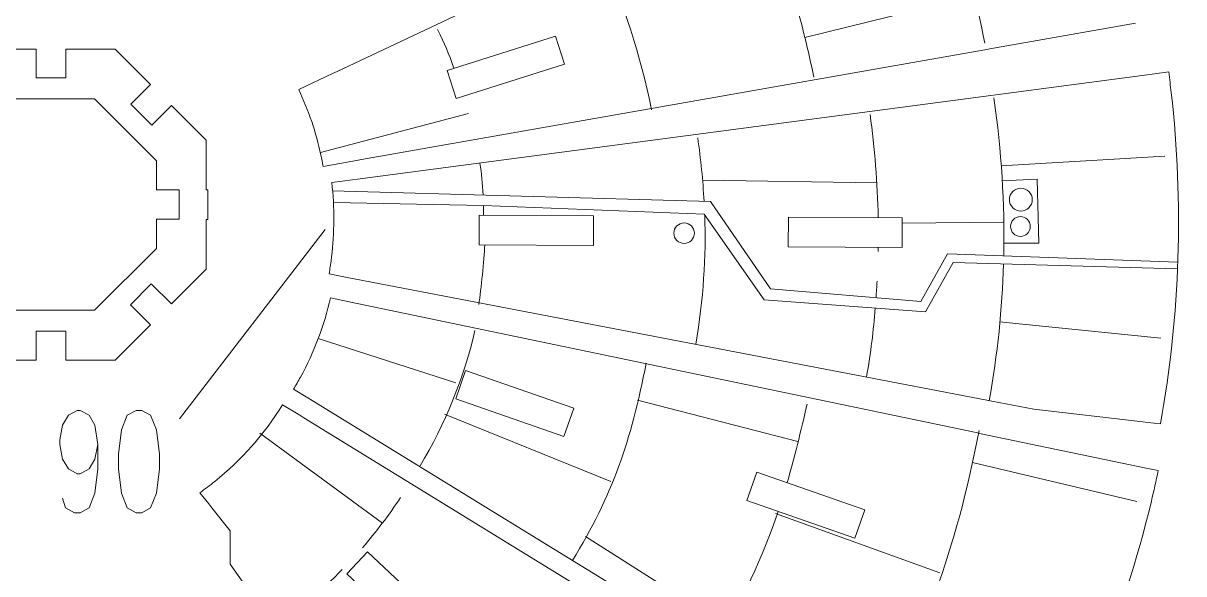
# Model space of a CAD drawing. Header units: inches. Extents: x -7.1 to 7.1, y -5.5 to 5.4.
# Drawn here: x 1.76 to 6.86, y -1.79 to 0.63 of the extents above; entities that cross this region are included whole.
import ezdxf

# ---------------------------------------------------------------- set-up
doc = ezdxf.new("R2010")
doc.units = ezdxf.units.IN
doc.header["$MEASUREMENT"] = 0
doc.layers.add('Layer 1', color=7, linetype='Continuous')

msp = doc.modelspace()

# ---------------------------------------------------------------- linework, layer by layer
at = {"layer": 'Layer 1', "color": 5, "lineweight": 9}
for centre, major_axis in [((6.1398, -0.1464), (0, 0.0503)), ((4.6607, -0.294), (0, 0.0451)), ((6.1381, -0.2645), (0, 0.0434))]:
    msp.add_ellipse(centre, major_axis=major_axis, ratio=1, dxfattribs=at)
at = {"layer": 'Layer 1', "lineweight": 9}
for points in [[(5.624, 1.5896), (5.624, 1.5896), (3.1363, 0.4167), (3.1363, 0.4167)], [(6.0031, 0.5153), (6.0031, 0.5153), (6.6438, 0.6281), (6.6438, 0.6281)], [(3.2434, 0.0293), (3.2434, 0.0293), (5.9813, 0.5114), (5.9813, 0.5114)], [(3.1162, 0.4073), (3.1162, 0.4073), (2.9679, 0.3373), (2.9679, 0.3373)], [(6.0294, 0.3136), (6.0294, 0.3136), (6.6943, 0.4015), (6.6943, 0.4015)], [(3.2258, -0.0569), (3.2258, -0.0569), (6.0075, 0.3107), (6.0075, 0.3107)], [(5.9902, -1.0275), (5.9902, -1.0275), (3.181, -0.4879), (3.181, -0.4879)], [(3.1685, -0.5909), (3.1685, -0.5909), (3.1072, -0.5781), (3.1072, -0.5781)], [(5.944, -1.1699), (5.944, -1.1699), (3.1902, -0.5954), (3.1902, -0.5954)], [(2.9723, -1.0935), (2.9723, -1.0935), (2.8967, -1.0471), (2.8967, -1.0471)], [(5.4427, -2.5128), (5.4427, -2.5128), (3.0267, -1.0289), (3.0267, -1.0289)], [(5.3905, -2.5794), (5.3905, -2.5794), (2.9911, -1.1051), (2.9911, -1.1051)], [(6.6904, -1.3256), (6.6904, -1.3256), (5.9657, -1.1744), (5.9657, -1.1744)]]:
    msp.add_open_spline(points, degree=3, dxfattribs=at)
at = {"layer": 'Layer 1', "color": 1, "lineweight": 9}
for points in [[(5.6495, 1.5546), (5.8002, 1.2335), (5.9124, 0.893), (5.9816, 0.5405)], [(4.2935, 0.9299), (4.3955, 0.7143), (4.4712, 0.4854), (4.5173, 0.2482)], [(5.144, 0.7382), (5.1783, 0.6242), (5.2072, 0.5082), (5.2302, 0.3905)], [(3.5778, 0.6001), (3.6099, 0.5329), (3.6251, 0.5007), (3.6499, 0.4302)], [(5.9813, 0.5114), (5.9813, 0.5114), (6.0031, 0.5153), (6.0031, 0.5153)], [(3.1162, 0.4073), (3.1162, 0.4073), (3.1363, 0.4167), (3.1363, 0.4167)], [(6.6943, 0.4015), (6.6943, 0.4015), (6.7163, 0.4044), (6.7163, 0.4044)], [(2.2662, 0.3079), (2.2662, 0.3079), (2.2818, 0.3236), (2.2818, 0.3236)], [(6.0075, 0.3107), (6.0075, 0.3107), (6.0294, 0.3136), (6.0294, 0.3136)], [(6.0218, 0.3005), (6.0543, 0.067), (6.0695, -0.162), (6.0646, -0.3939)], [(5.4775, 0.2272), (5.4983, 0.0781), (5.5104, -0.0731), (5.5132, -0.2257)], [(4.7207, 0.1254), (4.734, 0.0305), (4.7435, -0.062), (4.7486, -0.154)], [(3.2216, 0.0254), (3.2216, 0.0254), (3.2434, 0.0292), (3.2434, 0.0292)], [(3.764, 0.0128), (3.7709, -0.0311), (3.7756, -0.0762), (3.7781, -0.1266)], [(3.2038, -0.0598), (3.2038, -0.0598), (3.2258, -0.0569), (3.2258, -0.0569)], [(3.7797, -0.1722), (3.7799, -0.1859), (3.7801, -0.2001), (3.7801, -0.2147)], [(4.7513, -0.2141), (4.7577, -0.3988), (4.7459, -0.5831), (4.7117, -0.7819)], [(2.4446, -1.1091), (2.4446, -1.1091), (3.085, -0.2784), (3.085, -0.2784)], [(3.7857, -0.345), (3.7814, -0.414), (3.7702, -0.5382), (3.7588, -0.6077)], [(5.5135, -0.356), (5.5134, -0.3619), (5.5133, -0.3679), (5.5131, -0.3739)], [(6.0637, -0.4295), (6.0579, -0.6256), (6.0376, -0.8241), (6.0011, -1.0296)], [(3.1592, -0.4837), (3.1592, -0.4837), (3.181, -0.4879), (3.181, -0.4879)], [(5.5083, -0.5043), (5.5069, -0.5293), (5.5055, -0.5534), (5.5039, -0.577)], [(3.1685, -0.5909), (3.1685, -0.5909), (3.1902, -0.5954), (3.1902, -0.5954)], [(2.265, -0.6443), (2.265, -0.6443), (2.2807, -0.6599), (2.2807, -0.6599)], [(5.5005, -0.6224), (5.4926, -0.7227), (5.4812, -0.8154), (5.4618, -0.926)], [(3.7421, -0.7212), (3.6923, -0.9338), (3.6102, -1.134), (3.5011, -1.3162)], [(4.4942, -0.8644), (4.4271, -1.2076), (4.3461, -1.4459), (4.1701, -1.7312)], [(3.0079, -1.0174), (3.0079, -1.0174), (3.0267, -1.029), (3.0267, -1.029)], [(5.2007, -1.0452), (5.1766, -1.1546), (5.1413, -1.2941), (5.1136, -1.3893)], [(5.9902, -1.0275), (5.9902, -1.0275), (6.012, -1.0317), (6.012, -1.0317)], [(2.9723, -1.0935), (2.9723, -1.0935), (2.9911, -1.1051), (2.9911, -1.1051)], [(5.9571, -1.1611), (5.8516, -1.691), (5.7207, -2.0707), (5.4427, -2.5128)], [(5.944, -1.1699), (5.944, -1.1699), (5.9657, -1.1744), (5.9657, -1.1744)], [(6.6753, -1.1225), (6.6753, -1.1225), (6.6973, -1.1251), (6.6973, -1.1251)], [(6.6904, -1.3256), (6.6904, -1.3256), (6.7121, -1.3301), (6.7121, -1.3301)], [(2.5728, -1.4823), (2.5728, -1.4823), (2.5865, -1.4997), (2.5865, -1.4997)], [(5.0742, -1.5155), (5.0056, -1.7196), (4.9184, -1.9049), (4.7896, -2.1117)], [(3.1594, -1.7709), (3.0715, -1.8602), (2.9757, -1.9416), (2.8731, -2.0141)]]:
    msp.add_open_spline(points, degree=3, dxfattribs=at)
at = {"layer": 'Layer 1', "lineweight": 9}
for points, knots in [([(2.1572, 1.3987), (2.1572, 1.3987), (1.0721, 0.3695), (1.0721, 0.3695), (1.0721, 0.3695), (1.0549, 0.3875), (1.0359, 0.4063), (1.0177, 0.4234), (1.0177, 0.4234), (0.9802, 0.4585), (0.9407, 0.4913), (0.8995, 0.5217)], [0, 0, 0, 0, 0.25, 0.25, 0.25, 0.25, 0.5, 0.5, 0.5, 0.5, 1, 1, 1, 1]), ([(4.1356, 0.448), (4.1356, 0.448), (3.66, 0.297), (3.66, 0.297), (3.66, 0.297), (3.66, 0.297), (3.6207, 0.4209), (3.6207, 0.4209), (3.6207, 0.4209), (3.6207, 0.4209), (4.0962, 0.5719), (4.0962, 0.5719), (4.0962, 0.5719), (4.0962, 0.5719), (4.1356, 0.448), (4.1356, 0.448)], [0, 0, 0, 0, 0.2, 0.2, 0.2, 0.2, 0.4, 0.4, 0.4, 0.4, 0.6, 0.6, 0.6, 0.6, 1, 1, 1, 1]), ([(2.2818, 0.3236), (2.2818, 0.3236), (2.3173, 0.3591), (2.3173, 0.3591), (2.3173, 0.3591), (2.3173, 0.3591), (2.1618, 0.5145), (2.1618, 0.5145), (2.1618, 0.5145), (2.1618, 0.5145), (1.945, 0.5145), (1.945, 0.5145), (1.945, 0.5145), (1.945, 0.5145), (1.945, 0.3884), (1.945, 0.3884), (1.945, 0.3884), (1.945, 0.3884), (1.815, 0.3884), (1.815, 0.3884), (1.815, 0.3884), (1.815, 0.3884), (1.815, 0.5145), (1.815, 0.5145), (1.815, 0.5145), (1.815, 0.5145), (1.596, 0.5145), (1.596, 0.5145), (1.596, 0.5145), (1.596, 0.5145), (1.4431, 0.3616), (1.4431, 0.3616), (1.4431, 0.3616), (1.4431, 0.3616), (1.5336, 0.271), (1.5336, 0.271), (1.5336, 0.271), (1.5336, 0.271), (1.4417, 0.1791), (1.4417, 0.1791), (1.4417, 0.1791), (1.4417, 0.1791), (1.4042, 0.2166), (1.4042, 0.2166)], [0, 0, 0, 0, 0.083333, 0.083333, 0.083333, 0.083333, 0.166667, 0.166667, 0.166667, 0.166667, 0.25, 0.25, 0.25, 0.25, 0.333333, 0.333333, 0.333333, 0.333333, 0.416667, 0.416667, 0.416667, 0.416667, 0.5, 0.5, 0.5, 0.5, 0.583333, 0.583333, 0.583333, 0.583333, 0.666667, 0.666667, 0.666667, 0.666667, 0.75, 0.75, 0.75, 0.75, 0.833333, 0.833333, 0.833333, 0.833333, 1, 1, 1, 1]), ([(6.7163, 0.4044), (6.7163, 0.4044), (6.7893, 0.414), (6.7893, 0.414), (6.7893, 0.414), (6.7932, 0.3838), (6.797, 0.3536), (6.8004, 0.3233), (6.8004, 0.3233), (6.8555, -0.1612), (6.8396, -0.6513), (6.753, -1.1315), (6.753, -1.1315), (6.753, -1.1315), (6.6973, -1.1251), (6.6973, -1.1251)], [0, 0, 0, 0, 0.2, 0.2, 0.2, 0.2, 0.4, 0.4, 0.4, 0.4, 0.6, 0.6, 0.6, 0.6, 1, 1, 1, 1]), ([(2.265, -0.6443), (2.265, -0.6443), (2.2287, -0.6079), (2.2287, -0.6079), (2.2287, -0.6079), (2.2287, -0.6079), (2.3206, -0.516), (2.3206, -0.516), (2.3206, -0.516), (2.3206, -0.516), (2.409, -0.6044), (2.409, -0.6044), (2.409, -0.6044), (2.409, -0.6044), (2.562, -0.4514), (2.562, -0.4514), (2.562, -0.4514), (2.562, -0.4514), (2.562, -0.2335), (2.562, -0.2335), (2.562, -0.2335), (2.562, -0.2335), (2.5689, -0.2335), (2.5689, -0.2335), (2.5689, -0.2335), (2.5689, -0.2335), (2.5689, -0.1035), (2.5689, -0.1035), (2.5689, -0.1035), (2.5689, -0.1035), (2.562, -0.1035), (2.562, -0.1035), (2.562, -0.1035), (2.562, -0.1035), (2.562, 0.1144), (2.562, 0.1144), (2.562, 0.1144), (2.562, 0.1144), (2.4092, 0.2671), (2.4092, 0.2671), (2.4092, 0.2671), (2.4092, 0.2671), (2.3226, 0.1805), (2.3226, 0.1805), (2.3226, 0.1805), (2.3226, 0.1805), (2.2307, 0.2724), (2.2307, 0.2724), (2.2307, 0.2724), (2.2307, 0.2724), (2.2662, 0.3079), (2.2662, 0.3079)], [0, 0, 0, 0, 0.071429, 0.071429, 0.071429, 0.071429, 0.142857, 0.142857, 0.142857, 0.142857, 0.214286, 0.214286, 0.214286, 0.214286, 0.285714, 0.285714, 0.285714, 0.285714, 0.357143, 0.357143, 0.357143, 0.357143, 0.428571, 0.428571, 0.428571, 0.428571, 0.5, 0.5, 0.5, 0.5, 0.571429, 0.571429, 0.571429, 0.571429, 0.642857, 0.642857, 0.642857, 0.642857, 0.714286, 0.714286, 0.714286, 0.714286, 0.785714, 0.785714, 0.785714, 0.785714, 0.857143, 0.857143, 0.857143, 0.857143, 1, 1, 1, 1]), ([(3.2216, 0.0254), (3.2216, 0.0254), (3.0751, -0.0004), (3.0751, -0.0004), (3.0751, -0.0004), (3.0723, 0.016), (3.0691, 0.0325), (3.0656, 0.0488), (3.0656, 0.0488), (3.0443, 0.1484), (3.0115, 0.2452), (2.9679, 0.3373)], [0, 0, 0, 0, 0.25, 0.25, 0.25, 0.25, 0.5, 0.5, 0.5, 0.5, 1, 1, 1, 1]), ([(1.4147, -0.2326), (1.4147, -0.2326), (1.3203, -0.2326), (1.3203, -0.2326), (1.3203, -0.2326), (1.3203, -0.2326), (1.3203, -0.1035), (1.3203, -0.1035), (1.3203, -0.1035), (1.3203, -0.1035), (1.4147, -0.1035), (1.4147, -0.1035), (1.4147, -0.1035), (1.4147, -0.1035), (1.4147, 0.0238), (1.4147, 0.0238), (1.4147, 0.0238), (1.4147, 0.0238), (1.6867, 0.2957), (1.6867, 0.2957), (1.6867, 0.2957), (1.6867, 0.2957), (2.0712, 0.2957), (2.0712, 0.2957), (2.0712, 0.2957), (2.0712, 0.2957), (2.3431, 0.0238), (2.3431, 0.0238), (2.3431, 0.0238), (2.3431, 0.0238), (2.3431, -0.1035), (2.3431, -0.1035), (2.3431, -0.1035), (2.3431, -0.1035), (2.4423, -0.1035), (2.4423, -0.1035), (2.4423, -0.1035), (2.4423, -0.1035), (2.4423, -0.2326), (2.4423, -0.2326), (2.4423, -0.2326), (2.4423, -0.2326), (2.3431, -0.2326), (2.3431, -0.2326), (2.3431, -0.2326), (2.3431, -0.2326), (2.3431, -0.3608), (2.3431, -0.3608), (2.3431, -0.3608), (2.3431, -0.3608), (2.0712, -0.6327), (2.0712, -0.6327), (2.0712, -0.6327), (2.0712, -0.6327), (1.6867, -0.6327), (1.6867, -0.6327), (1.6867, -0.6327), (1.6867, -0.6327), (1.4147, -0.3608), (1.4147, -0.3608), (1.4147, -0.3608), (1.4147, -0.3608), (1.4147, -0.2326), (1.4147, -0.2326)], [0, 0, 0, 0, 0.058824, 0.058824, 0.058824, 0.058824, 0.117647, 0.117647, 0.117647, 0.117647, 0.176471, 0.176471, 0.176471, 0.176471, 0.235294, 0.235294, 0.235294, 0.235294, 0.294118, 0.294118, 0.294118, 0.294118, 0.352941, 0.352941, 0.352941, 0.352941, 0.411765, 0.411765, 0.411765, 0.411765, 0.470588, 0.470588, 0.470588, 0.470588, 0.529412, 0.529412, 0.529412, 0.529412, 0.588235, 0.588235, 0.588235, 0.588235, 0.647059, 0.647059, 0.647059, 0.647059, 0.705882, 0.705882, 0.705882, 0.705882, 0.764706, 0.764706, 0.764706, 0.764706, 0.823529, 0.823529, 0.823529, 0.823529, 0.882353, 0.882353, 0.882353, 0.882353, 1, 1, 1, 1]), ([(3.1592, -0.4837), (3.1592, -0.4837), (3.1014, -0.4726), (3.1014, -0.4726), (3.1014, -0.4726), (3.105, -0.4521), (3.1084, -0.4299), (3.1112, -0.4088), (3.1112, -0.4088), (3.1116, -0.405), (3.1121, -0.4012), (3.1125, -0.3974), (3.1125, -0.3974), (3.1246, -0.2944), (3.1262, -0.1804), (3.1131, -0.0718), (3.1131, -0.0718), (3.1131, -0.0718), (3.2038, -0.0598), (3.2038, -0.0598)], [0, 0, 0, 0, 0.166667, 0.166667, 0.166667, 0.166667, 0.333333, 0.333333, 0.333333, 0.333333, 0.5, 0.5, 0.5, 0.5, 0.666667, 0.666667, 0.666667, 0.666667, 1, 1, 1, 1]), ([(3.7603, -0.3449), (3.7603, -0.3449), (3.7612, -0.2146), (3.7612, -0.2146), (3.7612, -0.2146), (3.7612, -0.2146), (4.2635, -0.2178), (4.2635, -0.2178), (4.2635, -0.2178), (4.2635, -0.2178), (4.2627, -0.3481), (4.2627, -0.3481), (4.2627, -0.3481), (4.2627, -0.3481), (3.7603, -0.3449), (3.7603, -0.3449)], [0, 0, 0, 0, 0.2, 0.2, 0.2, 0.2, 0.4, 0.4, 0.4, 0.4, 0.6, 0.6, 0.6, 0.6, 1, 1, 1, 1]), ([(5.1181, -0.3535), (5.1181, -0.3535), (5.1189, -0.2232), (5.1189, -0.2232), (5.1189, -0.2232), (5.1189, -0.2232), (5.6193, -0.2264), (5.6193, -0.2264), (5.6193, -0.2264), (5.6193, -0.2264), (5.6184, -0.3567), (5.6184, -0.3567), (5.6184, -0.3567), (5.6184, -0.3567), (5.1181, -0.3535), (5.1181, -0.3535)], [0, 0, 0, 0, 0.2, 0.2, 0.2, 0.2, 0.4, 0.4, 0.4, 0.4, 0.6, 0.6, 0.6, 0.6, 1, 1, 1, 1]), ([(1.4053, -0.5529), (1.4053, -0.5529), (1.4437, -0.5146), (1.4437, -0.5146), (1.4437, -0.5146), (1.4437, -0.5146), (1.5356, -0.6065), (1.5356, -0.6065), (1.5356, -0.6065), (1.5356, -0.6065), (1.4433, -0.6988), (1.4433, -0.6988), (1.4433, -0.6988), (1.4433, -0.6988), (1.596, -0.8515), (1.596, -0.8515), (1.596, -0.8515), (1.596, -0.8515), (1.815, -0.8515), (1.815, -0.8515), (1.815, -0.8515), (1.815, -0.8515), (1.815, -0.7246), (1.815, -0.7246), (1.815, -0.7246), (1.815, -0.7246), (1.945, -0.7246), (1.945, -0.7246), (1.945, -0.7246), (1.945, -0.7246), (1.945, -0.8515), (1.945, -0.8515), (1.945, -0.8515), (1.945, -0.8515), (2.1618, -0.8515), (2.1618, -0.8515), (2.1618, -0.8515), (2.1618, -0.8515), (2.3171, -0.6963), (2.3171, -0.6963), (2.3171, -0.6963), (2.3171, -0.6963), (2.2807, -0.6599), (2.2807, -0.6599)], [0, 0, 0, 0, 0.083333, 0.083333, 0.083333, 0.083333, 0.166667, 0.166667, 0.166667, 0.166667, 0.25, 0.25, 0.25, 0.25, 0.333333, 0.333333, 0.333333, 0.333333, 0.416667, 0.416667, 0.416667, 0.416667, 0.5, 0.5, 0.5, 0.5, 0.583333, 0.583333, 0.583333, 0.583333, 0.666667, 0.666667, 0.666667, 0.666667, 0.75, 0.75, 0.75, 0.75, 0.833333, 0.833333, 0.833333, 0.833333, 1, 1, 1, 1]), ([(3.0079, -1.0174), (3.0079, -1.0174), (2.9452, -0.9789), (2.9452, -0.9789), (2.9452, -0.9789), (2.9559, -0.9614), (2.9661, -0.9438), (2.9759, -0.9258), (2.9759, -0.9258), (3.0358, -0.8168), (3.0801, -0.6997), (3.1072, -0.5781)], [0, 0, 0, 0, 0.25, 0.25, 0.25, 0.25, 0.5, 0.5, 0.5, 0.5, 1, 1, 1, 1]), ([(3.6575, -1.0213), (3.6575, -1.0213), (3.701, -0.8965), (3.701, -0.8965), (3.701, -0.8965), (3.701, -0.8965), (4.1758, -1.0621), (4.1758, -1.0621), (4.1758, -1.0621), (4.1758, -1.0621), (4.1322, -1.1869), (4.1322, -1.1869), (4.1322, -1.1869), (4.1322, -1.1869), (3.6575, -1.0213), (3.6575, -1.0213)], [0, 0, 0, 0, 0.2, 0.2, 0.2, 0.2, 0.4, 0.4, 0.4, 0.4, 0.6, 0.6, 0.6, 0.6, 1, 1, 1, 1]), ([(2.5728, -1.4823), (2.5728, -1.4823), (2.534, -1.4335), (2.534, -1.4335), (2.534, -1.4335), (2.5561, -1.418), (2.5779, -1.4014), (2.599, -1.3845), (2.599, -1.3845), (2.7167, -1.29), (2.8175, -1.1759), (2.8967, -1.0471)], [0, 0, 0, 0, 0.25, 0.25, 0.25, 0.25, 0.5, 0.5, 0.5, 0.5, 1, 1, 1, 1]), ([(6.6753, -1.1225), (6.6753, -1.1225), (6.1972, -1.0673), (6.1972, -1.0673), (6.1972, -1.0673), (6.1972, -1.0673), (6.012, -1.0317), (6.012, -1.0317)], [0, 0, 0, 0, 0.333333, 0.333333, 0.333333, 0.333333, 1, 1, 1, 1]), ([(4.937, -1.4677), (4.937, -1.4677), (4.9806, -1.3429), (4.9806, -1.3429), (4.9806, -1.3429), (4.9806, -1.3429), (5.4541, -1.5081), (5.4541, -1.5081), (5.4541, -1.5081), (5.4541, -1.5081), (5.4106, -1.6329), (5.4106, -1.6329), (5.4106, -1.6329), (5.4106, -1.6329), (4.937, -1.4677), (4.937, -1.4677)], [0, 0, 0, 0, 0.2, 0.2, 0.2, 0.2, 0.4, 0.4, 0.4, 0.4, 0.6, 0.6, 0.6, 0.6, 1, 1, 1, 1]), ([(6.0739, -2.9005), (6.0739, -2.9005), (6.1102, -2.9228), (6.1102, -2.9228), (6.1102, -2.9228), (6.3866, -2.4732), (6.5901, -1.9831), (6.7134, -1.4705), (6.7134, -1.4705), (6.724, -1.426), (6.7341, -1.3814), (6.7437, -1.3367), (6.7437, -1.3367), (6.7437, -1.3367), (6.7121, -1.3301), (6.7121, -1.3301)], [0, 0, 0, 0, 0.2, 0.2, 0.2, 0.2, 0.4, 0.4, 0.4, 0.4, 0.6, 0.6, 0.6, 0.6, 1, 1, 1, 1]), ([(2.5866, -1.4997), (2.5866, -1.4997), (2.6673, -1.6013), (2.6673, -1.6013), (2.6673, -1.6013), (2.6673, -1.6013), (2.6666, -1.748), (2.6666, -1.748), (2.6666, -1.748), (2.6666, -1.748), (4.1731, -3.8798), (4.1731, -3.8798)], [0, 0, 0, 0, 0.25, 0.25, 0.25, 0.25, 0.5, 0.5, 0.5, 0.5, 1, 1, 1, 1]), ([(3.179, -1.7895), (3.179, -1.7895), (3.2698, -1.6928), (3.2698, -1.6928), (3.2698, -1.6928), (3.2698, -1.6928), (3.6348, -2.0354), (3.6348, -2.0354), (3.6348, -2.0354), (3.6348, -2.0354), (3.544, -2.1321), (3.544, -2.1321), (3.544, -2.1321), (3.544, -2.1321), (3.179, -1.7895), (3.179, -1.7895)], [0, 0, 0, 0, 0.2, 0.2, 0.2, 0.2, 0.4, 0.4, 0.4, 0.4, 0.6, 0.6, 0.6, 0.6, 1, 1, 1, 1])]:
    msp.add_open_spline(points, degree=3, knots=knots, dxfattribs=at)
at = {"layer": 'Layer 1', "color": 5, "lineweight": 9}
for points in [[(5.1914, 0.5654), (5.1914, 0.5654), (5.9351, 0.75), (5.9351, 0.75)], [(3.0632, 0.0597), (3.0632, 0.0597), (3.7132, 0.2309), (3.7132, 0.2309)], [(6.0528, 0.0023), (6.0528, 0.0023), (6.7727, 0.0437), (6.7727, 0.0437)], [(5.5073, -0.0726), (5.5073, -0.0726), (4.741, -0.0608), (4.741, -0.0608)], [(3.7779, -0.1721), (3.7779, -0.1721), (3.1205, -0.1591), (3.1205, -0.1591)], [(3.7779, -0.1721), (3.7779, -0.1721), (4.749, -0.2109), (4.749, -0.2109)], [(5.6191, -0.2503), (5.6191, -0.2503), (6.0628, -0.2451), (6.0628, -0.2451)], [(6.0459, -0.6828), (6.0459, -0.6828), (6.7548, -0.7555), (6.7548, -0.7555)], [(3.0539, -0.7566), (3.0539, -0.7566), (3.6581, -0.9512), (3.6581, -0.9512)], [(4.4567, -1.0268), (4.4567, -1.0268), (5.1605, -1.2088), (5.1605, -1.2088)], [(3.6081, -1.0883), (3.6081, -1.0883), (4.3385, -1.3844), (4.3385, -1.3844)], [(3.3354, -1.5674), (3.3354, -1.5674), (2.7973, -1.1721), (2.7973, -1.1721)], [(5.927, -1.3003), (5.927, -1.3003), (6.6487, -1.4716), (6.6487, -1.4716)], [(3.4156, -1.4542), (3.3645, -1.5315), (3.3085, -1.6053), (3.248, -1.675)], [(5.0628, -1.5251), (5.0628, -1.5251), (5.7838, -1.7847), (5.7838, -1.7847)], [(4.2276, -1.6253), (4.2276, -1.6253), (4.8425, -2.0173), (4.8425, -2.0173)]]:
    msp.add_open_spline(points, degree=3, dxfattribs=at)
for points, knots in [([(6.0582, -0.0638), (6.0582, -0.0638), (6.2122, -0.057), (6.2122, -0.057), (6.2122, -0.057), (6.2122, -0.057), (6.2191, -0.3383), (6.2191, -0.3383), (6.2191, -0.3383), (6.2191, -0.3383), (6.0654, -0.3372), (6.0654, -0.3372)], [0, 0, 0, 0, 0.25, 0.25, 0.25, 0.25, 0.5, 0.5, 0.5, 0.5, 1, 1, 1, 1]), ([(3.1169, -0.108), (3.1169, -0.108), (4.7763, -0.1548), (4.7763, -0.1548), (4.7763, -0.1548), (4.7763, -0.1548), (5.0403, -0.5379), (5.0403, -0.5379), (5.0403, -0.5379), (5.0403, -0.5379), (5.7, -0.5935), (5.7, -0.5935), (5.7, -0.5935), (5.7, -0.5935), (5.8181, -0.3851), (5.8181, -0.3851), (5.8181, -0.3851), (5.8181, -0.3851), (6.8293, -0.4212), (6.8293, -0.4212)], [0, 0, 0, 0, 0.166667, 0.166667, 0.166667, 0.166667, 0.333333, 0.333333, 0.333333, 0.333333, 0.5, 0.5, 0.5, 0.5, 0.666667, 0.666667, 0.666667, 0.666667, 1, 1, 1, 1]), ([(6.8282, -0.451), (6.8282, -0.451), (5.8424, -0.4233), (5.8424, -0.4233), (5.8424, -0.4233), (5.8424, -0.4233), (5.7208, -0.6386), (5.7208, -0.6386), (5.7208, -0.6386), (5.7208, -0.6386), (5.0125, -0.5865), (5.0125, -0.5865), (5.0125, -0.5865), (5.0125, -0.5865), (4.749, -0.2109), (4.749, -0.2109)], [0, 0, 0, 0, 0.2, 0.2, 0.2, 0.2, 0.4, 0.4, 0.4, 0.4, 0.6, 0.6, 0.6, 0.6, 1, 1, 1, 1])]:
    msp.add_open_spline(points, degree=3, knots=knots, dxfattribs=at)
at = {"layer": 'Layer 1', "color": 1, "lineweight": 9}
for points, knots in [([(2.0858, -1.2219), (2.0858, -1.2219), (2.0731, -1.286), (2.0731, -1.286), (2.0731, -1.286), (2.0731, -1.286), (2.0472, -1.329), (2.0472, -1.329), (2.0472, -1.329), (2.0472, -1.329), (2.0085, -1.3501), (2.0085, -1.3501), (2.0085, -1.3501), (2.0085, -1.3501), (1.9957, -1.3501), (1.9957, -1.3501), (1.9957, -1.3501), (1.9957, -1.3501), (1.9571, -1.329), (1.9571, -1.329), (1.9571, -1.329), (1.9571, -1.329), (1.9312, -1.286), (1.9312, -1.286), (1.9312, -1.286), (1.9312, -1.286), (1.9184, -1.2219), (1.9184, -1.2219), (1.9184, -1.2219), (1.9184, -1.2219), (1.9184, -1.2008), (1.9184, -1.2008), (1.9184, -1.2008), (1.9184, -1.2008), (1.9312, -1.1366), (1.9312, -1.1366), (1.9312, -1.1366), (1.9312, -1.1366), (1.9571, -1.0937), (1.9571, -1.0937), (1.9571, -1.0937), (1.9571, -1.0937), (1.9957, -1.0725), (1.9957, -1.0725), (1.9957, -1.0725), (1.9957, -1.0725), (2.0085, -1.0725), (2.0085, -1.0725), (2.0085, -1.0725), (2.0085, -1.0725), (2.0472, -1.0937), (2.0472, -1.0937), (2.0472, -1.0937), (2.0472, -1.0937), (2.0731, -1.1366), (2.0731, -1.1366), (2.0731, -1.1366), (2.0731, -1.1366), (2.0858, -1.2219), (2.0858, -1.2219), (2.0858, -1.2219), (2.0858, -1.2219), (2.0858, -1.329), (2.0858, -1.329), (2.0858, -1.329), (2.0858, -1.329), (2.0731, -1.4361), (2.0731, -1.4361), (2.0731, -1.4361), (2.0731, -1.4361), (2.0472, -1.5002), (2.0472, -1.5002), (2.0472, -1.5002), (2.0472, -1.5002), (2.0085, -1.5213), (2.0085, -1.5213), (2.0085, -1.5213), (2.0085, -1.5213), (1.983, -1.5213), (1.983, -1.5213), (1.983, -1.5213), (1.983, -1.5213), (1.9443, -1.5002), (1.9443, -1.5002), (1.9443, -1.5002), (1.9443, -1.5002), (1.9312, -1.4572), (1.9312, -1.4572)], [0, 0, 0, 0, 0.043478, 0.043478, 0.043478, 0.043478, 0.086957, 0.086957, 0.086957, 0.086957, 0.130435, 0.130435, 0.130435, 0.130435, 0.173913, 0.173913, 0.173913, 0.173913, 0.217391, 0.217391, 0.217391, 0.217391, 0.26087, 0.26087, 0.26087, 0.26087, 0.304348, 0.304348, 0.304348, 0.304348, 0.347826, 0.347826, 0.347826, 0.347826, 0.391304, 0.391304, 0.391304, 0.391304, 0.434783, 0.434783, 0.434783, 0.434783, 0.478261, 0.478261, 0.478261, 0.478261, 0.521739, 0.521739, 0.521739, 0.521739, 0.565217, 0.565217, 0.565217, 0.565217, 0.608696, 0.608696, 0.608696, 0.608696, 0.652174, 0.652174, 0.652174, 0.652174, 0.695652, 0.695652, 0.695652, 0.695652, 0.73913, 0.73913, 0.73913, 0.73913, 0.782609, 0.782609, 0.782609, 0.782609, 0.826087, 0.826087, 0.826087, 0.826087, 0.869565, 0.869565, 0.869565, 0.869565, 0.913043, 0.913043, 0.913043, 0.913043, 1, 1, 1, 1]), ([(2.2536, -1.0725), (2.2536, -1.0725), (2.215, -1.0937), (2.215, -1.0937), (2.215, -1.0937), (2.215, -1.0937), (2.1891, -1.1578), (2.1891, -1.1578), (2.1891, -1.1578), (2.1891, -1.1578), (2.1763, -1.2649), (2.1763, -1.2649), (2.1763, -1.2649), (2.1763, -1.2649), (2.1763, -1.329), (2.1763, -1.329), (2.1763, -1.329), (2.1763, -1.329), (2.1891, -1.4361), (2.1891, -1.4361), (2.1891, -1.4361), (2.1891, -1.4361), (2.215, -1.5002), (2.215, -1.5002), (2.215, -1.5002), (2.215, -1.5002), (2.2536, -1.5213), (2.2536, -1.5213), (2.2536, -1.5213), (2.2536, -1.5213), (2.2791, -1.5213), (2.2791, -1.5213), (2.2791, -1.5213), (2.2791, -1.5213), (2.3178, -1.5002), (2.3178, -1.5002), (2.3178, -1.5002), (2.3178, -1.5002), (2.3437, -1.4361), (2.3437, -1.4361), (2.3437, -1.4361), (2.3437, -1.4361), (2.3564, -1.329), (2.3564, -1.329), (2.3564, -1.329), (2.3564, -1.329), (2.3564, -1.2649), (2.3564, -1.2649), (2.3564, -1.2649), (2.3564, -1.2649), (2.3437, -1.1578), (2.3437, -1.1578), (2.3437, -1.1578), (2.3437, -1.1578), (2.3178, -1.0937), (2.3178, -1.0937), (2.3178, -1.0937), (2.3178, -1.0937), (2.2791, -1.0725), (2.2791, -1.0725), (2.2791, -1.0725), (2.2791, -1.0725), (2.2536, -1.0725), (2.2536, -1.0725)], [0, 0, 0, 0, 0.058824, 0.058824, 0.058824, 0.058824, 0.117647, 0.117647, 0.117647, 0.117647, 0.176471, 0.176471, 0.176471, 0.176471, 0.235294, 0.235294, 0.235294, 0.235294, 0.294118, 0.294118, 0.294118, 0.294118, 0.352941, 0.352941, 0.352941, 0.352941, 0.411765, 0.411765, 0.411765, 0.411765, 0.470588, 0.470588, 0.470588, 0.470588, 0.529412, 0.529412, 0.529412, 0.529412, 0.588235, 0.588235, 0.588235, 0.588235, 0.647059, 0.647059, 0.647059, 0.647059, 0.705882, 0.705882, 0.705882, 0.705882, 0.764706, 0.764706, 0.764706, 0.764706, 0.823529, 0.823529, 0.823529, 0.823529, 0.882353, 0.882353, 0.882353, 0.882353, 1, 1, 1, 1])]:
    msp.add_open_spline(points, degree=3, knots=knots, dxfattribs=at)

doc.saveas('drawing.dxf')
